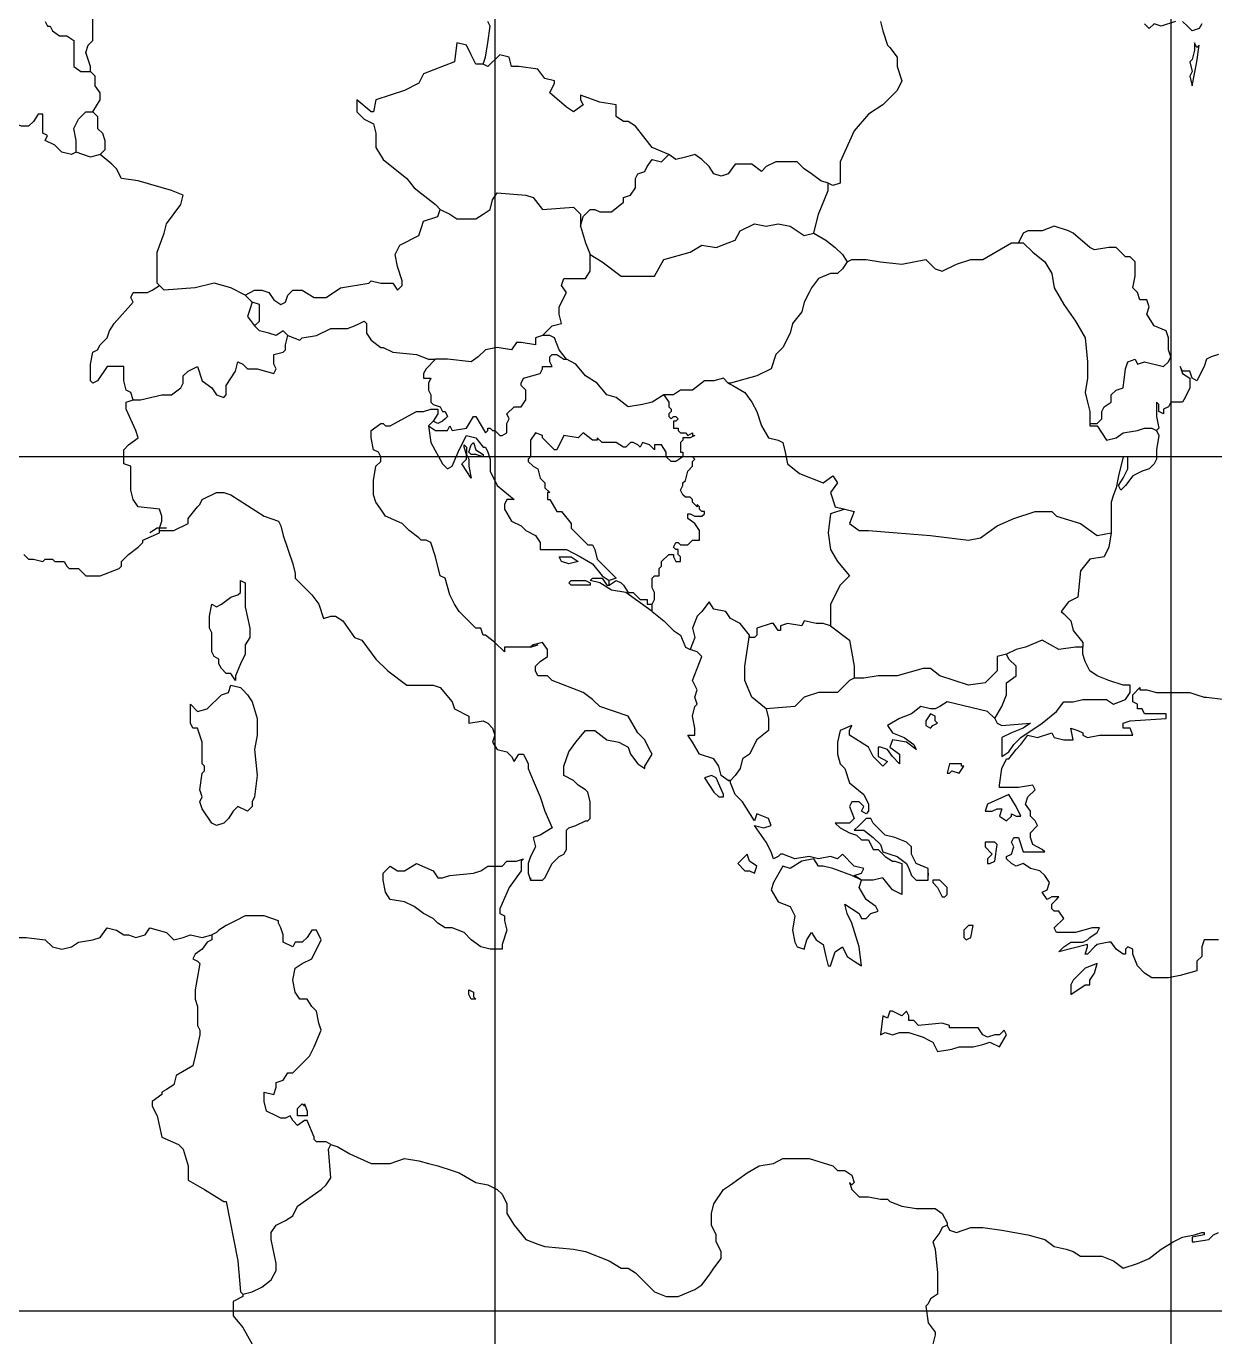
# Model space of a CAD drawing. Header units: millimetres. Extents: x 1844 to 27622, y 2629 to 17869.
# Drawn here: x 15027 to 16850, y 10139 to 12150 of the extents above; entities that cross this region are included whole.
import ezdxf

# ---------------------------------------------------------------- set-up
doc = ezdxf.new("R2010")
doc.units = ezdxf.units.MM
for name, color, linetype in [('COUNTRY', 212, 'Continuous'), ('MINOR_LAKE', 7, 'Continuous'), ('网格线', 251, 'Continuous')]:
    doc.layers.add(name, color=color, linetype=linetype)

msp = doc.modelspace()

# ---------------------------------------------------------------- linework, layer by layer
at = {"layer": 'COUNTRY', "lineweight": -3, "flags": 128}
for points in [[(15056, 12157.1), (15059.7, 12149.8), (15063.3, 12149.8), (15067, 12142.5), (15077.9, 12135.2), (15088.9, 12135.2), (15099.8, 12127.9), (15099.8, 12117), (15099.8, 12102.4), (15099.8, 12087.8), (15110.8, 12080.5), (15125.4, 12080.5), (15125.4, 12087.8), (15118.1, 12109.7), (15121.7, 12120.6), (15129, 12127.9), (15129, 12149.8), (15129, 12168.1)], [(16337, 12157.1), (16340.7, 12142.5), (16348, 12120.6), (16351.6, 12117), (16362.6, 12102.4), (16362.6, 12087.8), (16369.9, 12065.9), (16362.6, 12051.3), (16340.7, 12029.4), (16318.8, 12014.8), (16296.9, 11989.3), (16275, 11941.8), (16275, 11923.6), (16275, 11909), (16264, 11905.3), (16256.7, 11909), (16245.8, 11912.6), (16231.2, 11923.6), (16220.2, 11930.9), (16209.3, 11941.8), (16191, 11941.8), (16176.4, 11941.8), (16161.9, 11934.5), (16154.6, 11927.2), (16140, 11938.2), (16114.4, 11938.2), (16103.5, 11923.6), (16092.5, 11919.9), (16081.6, 11923.6), (16074.3, 11934.5), (16063.3, 11945.5), (16052.4, 11952.8), (16037.8, 11949.1), (16023.2, 11945.5), (16012.2, 11952.8), (15986.7, 11963.7), (15961.1, 11996.6), (15950.2, 12003.9), (15942.9, 12003.9), (15931.9, 12011.2), (15931.9, 12029.4), (15906.4, 12033.1), (15877.2, 12044), (15877.2, 12036.7), (15880.8, 12029.4), (15866.2, 12018.5), (15855.3, 12025.8), (15829.7, 12047.7), (15837, 12062.3), (15837, 12065.9), (15822.4, 12069.6), (15811.5, 12084.2), (15782.3, 12087.8), (15771.3, 12087.8), (15767.7, 12102.4), (15753.1, 12106), (15734.8, 12087.8), (15727.5, 12091.5), (15731.2, 12102.4), (15734.8, 12124.3), (15738.5, 12149.8), (15734.8, 12157.1)], [(16789.6, 12157.1), (16767.7, 12149.8), (16756.7, 12153.5), (16749.4, 12146.2), (16742.1, 12153.5)], [(16829.7, 12153.5), (16826.1, 12146.2), (16815.1, 12142.5), (16807.8, 12149.8), (16800.5, 12157.1)], [(15727.5, 12091.5), (15716.6, 12091.5), (15709.3, 12106), (15702, 12120.6), (15687.4, 12124.3), (15683.7, 12095.1), (15636.3, 12076.9), (15629, 12062.3), (15607.1, 12051.3), (15585.2, 12044), (15563.3, 12036.7), (15559.7, 12018.5), (15556, 12018.5), (15534.1, 12036.7), (15534.1, 12033.1), (15534.1, 12018.5), (15545.1, 12007.5), (15559.7, 12000.2), (15563.3, 11985.6), (15563.3, 11963.7), (15574.3, 11945.5), (15610.8, 11916.3), (15621.7, 11901.7), (15654.6, 11876.1), (15661.9, 11868.8)], [(15103.5, 11956.4), (15096.2, 11952.8), (15081.6, 11956.4), (15070.6, 11967.4), (15056, 11974.7), (15059.7, 11982), (15052.4, 11985.6), (15052.4, 12014.8), (15045.1, 12014.8), (15037.8, 12003.9), (15030.5, 11996.6), (15019.5, 11996.6), (15008.6, 12000.2), (15004.9, 12022.1), (15001.3, 12029.4), (14994, 12036.7), (14979.4, 12044), (14961.1, 12051.3), (14946.5, 12058.6), (14935.6, 12080.5), (14921, 12080.5), (14906.4, 12084.2), (14906.4, 12098.8), (14906.4, 12117)], [(15129, 12018.5), (15140, 12036.7), (15140, 12047.7), (15132.7, 12058.6), (15132.7, 12073.2), (15125.4, 12080.5)], [(15191, 11576.9), (15187.4, 11587.8), (15180.1, 11591.5), (15176.4, 11606), (15176.4, 11627.9), (15172.8, 11627.9), (15150.9, 11627.9), (15136.3, 11606), (15129, 11602.4), (15125.4, 11606), (15125.4, 11631.6), (15129, 11649.8), (15136.3, 11653.5), (15140, 11660.8), (15147.3, 11668.1), (15150.9, 11671.7), (15154.6, 11682.7), (15161.9, 11693.6), (15191, 11726.5), (15187.4, 11733.8), (15191, 11741.1), (15212.9, 11741.1), (15220.2, 11744.7), (15231.2, 11752), (15227.5, 11755.7), (15227.5, 11766.6), (15227.5, 11803.1), (15238.5, 11832.3), (15242.1, 11846.9), (15264, 11876.1), (15267.7, 11890.7), (15249.4, 11898), (15198.3, 11912.6), (15172.8, 11916.3), (15165.5, 11930.9), (15158.2, 11938.2), (15140, 11952.8)], [(15877.2, 11843.3), (15880.8, 11857.9), (15891.8, 11868.8), (15899.1, 11868.8), (15906.4, 11865.2), (15924.6, 11865.2), (15942.9, 11879.8), (15942.9, 11887.1), (15953.8, 11890.7), (15961.1, 11901.7), (15961.1, 11916.3), (15964.8, 11923.6), (15975.7, 11927.2), (15979.4, 11934.5), (15986.7, 11945.5), (16001.3, 11941.8), (16012.2, 11952.8)], [(16234.8, 11832.3), (16242.1, 11861.5), (16256.7, 11898), (16256.7, 11909)], [(15428.3, 11675.4), (15421, 11682.7), (15410, 11675.4), (15399.1, 11679), (15384.5, 11682.7), (15377.2, 11690), (15384.5, 11697.3), (15384.5, 11711.9), (15384.5, 11722.8), (15373.5, 11726.5), (15362.6, 11737.4), (15377.2, 11744.7), (15388.1, 11744.7), (15399.1, 11741.1), (15406.4, 11730.1), (15417.3, 11722.8), (15424.6, 11726.5), (15428.3, 11737.4), (15435.6, 11744.7), (15450.2, 11744.7), (15468.4, 11733.8), (15486.7, 11733.8), (15508.6, 11748.4), (15552.4, 11755.7), (15556, 11759.3), (15570.6, 11755.7), (15588.9, 11755.7), (15596.2, 11744.7), (15603.5, 11752), (15603.5, 11759.3), (15596.2, 11781.2), (15592.5, 11799.5), (15599.8, 11814.1), (15629, 11828.7), (15632.7, 11839.6), (15636.3, 11850.6), (15658.2, 11857.9), (15661.9, 11868.8), (15676.4, 11861.5), (15687.4, 11854.2), (15702, 11854.2), (15716.6, 11854.2), (15727.5, 11861.5), (15738.5, 11868.8), (15742.1, 11883.4), (15749.4, 11894.4), (15793.2, 11890.7), (15804.2, 11887.1), (15818.8, 11868.8), (15866.2, 11872.5), (15877.2, 11861.5), (15877.2, 11843.3), (15884.5, 11817.7), (15891.8, 11799.5)], [(16285.9, 11788.5), (16293.2, 11792.2), (16315.1, 11792.2), (16337, 11788.5), (16369.9, 11784.9), (16388.1, 11788.5), (16406.4, 11792.2), (16421, 11777.6), (16431.9, 11773.9), (16453.8, 11784.9), (16475.7, 11792.2), (16494, 11792.2), (16537.8, 11817.7), (16548.7, 11817.7)], [(15362.6, 11737.4), (15340.7, 11748.4), (15315.1, 11755.7), (15285.9, 11748.4), (15238.5, 11744.7), (15231.2, 11752)], [(15373.5, 11726.5), (15369.9, 11715.5), (15366.2, 11704.6), (15377.2, 11690)], [(15231.2, 11376.1), (15231.2, 11379.8), (15234.8, 11390.7), (15234.8, 11398), (15231.2, 11409), (15198.3, 11412.6), (15191, 11423.6), (15187.4, 11438.2), (15187.4, 11452.8), (15187.4, 11463.7), (15187.4, 11474.7), (15176.4, 11478.3), (15176.4, 11482), (15176.4, 11489.3), (15176.4, 11500.2), (15183.7, 11507.5), (15198.3, 11518.5), (15194.7, 11529.4), (15180.1, 11562.3), (15180.1, 11569.6), (15180.1, 11573.2), (15191, 11576.9), (15202, 11576.9), (15234.8, 11584.2), (15249.4, 11584.2), (15264, 11595.1), (15267.7, 11602.4), (15267.7, 11613.3), (15275, 11620.6), (15289.6, 11627.9), (15296.9, 11606), (15311.5, 11595.1), (15318.8, 11584.2), (15329.7, 11580.5), (15333.4, 11584.2), (15333.4, 11598.8), (15348, 11620.6), (15351.6, 11635.2), (15358.9, 11631.6), (15366.2, 11624.3), (15380.8, 11624.3), (15406.4, 11617), (15410, 11624.3), (15406.4, 11631.6), (15406.4, 11638.9), (15406.4, 11646.2), (15421, 11649.8), (15424.6, 11653.5), (15424.6, 11660.8), (15428.3, 11675.4), (15446.5, 11668.1), (15450.2, 11671.7), (15472.1, 11675.4), (15494, 11686.3), (15519.5, 11686.3), (15530.5, 11690), (15537.8, 11693.6), (15545.1, 11697.3), (15548.7, 11693.6), (15548.7, 11686.3), (15548.7, 11679), (15556, 11668.1), (15570.6, 11657.1), (15574.3, 11657.1), (15588.9, 11649.8), (15625.4, 11646.2), (15643.6, 11638.9), (15654.6, 11638.9), (15640, 11624.3), (15636.3, 11617), (15636.3, 11609.7), (15640, 11609.7), (15647.3, 11609.7), (15643.6, 11602.4), (15643.6, 11591.5), (15647.3, 11584.2), (15647.3, 11573.2), (15650.9, 11569.6), (15661.9, 11565.9), (15665.5, 11558.6), (15669.2, 11558.6), (15672.8, 11551.3), (15669.2, 11547.7), (15665.5, 11544), (15658.2, 11540.4), (15650.9, 11544), (15643.6, 11536.7), (15654.6, 11529.4), (15672.8, 11529.4), (15676.4, 11536.7), (15680.1, 11529.4), (15702, 11533.1), (15712.9, 11551.3), (15716.6, 11551.3), (15731.2, 11525.8), (15734.8, 11529.4), (15734.8, 11533.1), (15738.5, 11533.1), (15742.1, 11529.4), (15745.8, 11529.4), (15753.1, 11522.1), (15756.7, 11522.1), (15764, 11525.8), (15764, 11540.4), (15767.7, 11547.7), (15764, 11555), (15775, 11565.9), (15785.9, 11565.9), (15793.2, 11576.9), (15793.2, 11591.5), (15785.9, 11598.8), (15785.9, 11602.4), (15789.6, 11609.7), (15815.1, 11617), (15818.8, 11624.3), (15818.8, 11627.9), (15826.1, 11627.9), (15833.4, 11627.9), (15829.7, 11635.2), (15829.7, 11642.5), (15833.4, 11646.2), (15840.7, 11646.2), (15851.6, 11638.9), (15855.3, 11638.9)], [(15818.8, 11675.4), (15807.8, 11671.7), (15807.8, 11660.8), (15785.9, 11664.4), (15778.6, 11664.4), (15771.3, 11653.5), (15749.4, 11657.1), (15731.2, 11653.5), (15720.2, 11642.5), (15709.3, 11635.2), (15672.8, 11638.9), (15654.6, 11638.9)], [(16103.5, 11602.4), (16110.8, 11598.8), (16129, 11587.8), (16140, 11573.2), (16147.3, 11558.6), (16154.6, 11536.7), (16165.5, 11518.5), (16180.1, 11514.8), (16187.4, 11511.2), (16191, 11496.6), (16194.7, 11478.3), (16212.9, 11463.7), (16249.4, 11449.1), (16264, 11460.1), (16271.3, 11449.1), (16260.4, 11434.5), (16267.7, 11412.6), (16282.3, 11409), (16260.4, 11401.7), (16256.7, 11372.5), (16260.4, 11346.9), (16271.3, 11328.7), (16289.6, 11306.8), (16275, 11292.2), (16260.4, 11263), (16260.4, 11230.1), (16249.4, 11233.8), (16238.5, 11233.8), (16220.2, 11237.4), (16216.6, 11230.1), (16194.7, 11233.8), (16183.7, 11230.1), (16183.7, 11222.8), (16180.1, 11222.8), (16172.8, 11233.8), (16169.2, 11233.8), (16147.3, 11226.5), (16147.3, 11215.5), (16143.6, 11211.9), (16136.3, 11211.9), (16136.3, 11215.5), (16121.7, 11233.8), (16107.1, 11241.1), (16099.8, 11252), (16081.6, 11255.7), (16074.3, 11266.6), (16063.3, 11252), (16056, 11244.7), (16048.7, 11226.5), (16052.4, 11211.9), (16045.1, 11193.6)], [(16004.9, 11584.2), (16012.2, 11573.2), (16012.2, 11569.6), (16012.2, 11565.9), (16015.9, 11562.3), (16015.9, 11558.6), (16012.2, 11555), (16012.2, 11551.3), (16015.9, 11547.7), (16019.5, 11551.3), (16023.2, 11551.3), (16026.8, 11547.7), (16023.2, 11544), (16019.5, 11544), (16019.5, 11540.4), (16019.5, 11536.7), (16019.5, 11533.1), (16026.8, 11533.1), (16026.8, 11529.4), (16030.5, 11525.8), (16037.8, 11525.8), (16041.4, 11522.1), (16048.7, 11525.8), (16048.7, 11522.1), (16052.4, 11522.1), (16045.1, 11518.5), (16041.4, 11518.5), (16037.8, 11518.5), (16034.1, 11518.5), (16034.1, 11514.8), (16030.5, 11511.2), (16030.5, 11496.6), (16034.1, 11496.6), (16034.1, 11489.3)], [(15921, 11292.2), (15931.9, 11299.5), (15939.2, 11295.8), (15942.9, 11292.2), (15950.2, 11281.2), (15957.5, 11281.2), (15968.4, 11270.3), (15979.4, 11270.3), (15979.4, 11263), (15986.7, 11263), (15990.3, 11270.3), (15990.3, 11277.6), (15990.3, 11281.2), (15986.7, 11288.5), (15986.7, 11292.2), (15986.7, 11303.1), (15990.3, 11306.8), (15997.6, 11306.8), (15997.6, 11310.4), (15997.6, 11317.7), (16001.3, 11321.4), (16001.3, 11328.7), (16012.2, 11339.6), (16019.5, 11339.6), (16019.5, 11336), (16023.2, 11328.7), (16026.8, 11328.7), (16030.5, 11328.7), (16030.5, 11336), (16026.8, 11339.6), (16026.8, 11346.9), (16023.2, 11346.9), (16019.5, 11350.6), (16023.2, 11357.9), (16026.8, 11357.9), (16030.5, 11354.2), (16034.1, 11354.2), (16041.4, 11354.2), (16045.1, 11357.9), (16048.7, 11361.5), (16052.4, 11361.5), (16056, 11361.5), (16059.7, 11361.5), (16059.7, 11365.2), (16059.7, 11376.1), (16052.4, 11387.1), (16041.4, 11394.4), (16041.4, 11398), (16041.4, 11401.7), (16045.1, 11401.7), (16052.4, 11398), (16063.3, 11398), (16067, 11401.7), (16067, 11405.3), (16063.3, 11405.3), (16059.7, 11409), (16059.7, 11412.6), (16056, 11416.3), (16056, 11412.6), (16048.7, 11419.9), (16048.7, 11423.6), (16045.1, 11427.2), (16041.4, 11427.2), (16037.8, 11427.2), (16034.1, 11430.9), (16030.5, 11438.2), (16034.1, 11445.5), (16034.1, 11449.1), (16037.8, 11452.8), (16041.4, 11467.4), (16048.7, 11474.7), (16048.7, 11482), (16052.4, 11485.6), (16048.7, 11489.3), (16034.1, 11489.3), (16023.2, 11482), (16015.9, 11482), (16008.6, 11489.3), (16008.6, 11492.9), (16008.6, 11496.6), (16001.3, 11507.5), (15990.3, 11507.5), (15990.3, 11503.9), (15990.3, 11500.2), (15983, 11507.5), (15972.1, 11511.2), (15968.4, 11503.9), (15964.8, 11507.5), (15957.5, 11511.2), (15953.8, 11511.2), (15946.5, 11503.9), (15942.9, 11503.9), (15931.9, 11511.2), (15928.3, 11511.2), (15910, 11511.2), (15902.7, 11518.5), (15902.7, 11514.8), (15895.4, 11514.8), (15880.8, 11525.8), (15873.5, 11518.5), (15851.6, 11522.1), (15840.7, 11500.2), (15837, 11500.2), (15818.8, 11518.5), (15818.8, 11522.1), (15807.8, 11525.8), (15800.5, 11514.8), (15800.5, 11492.9), (15800.5, 11489.3), (15796.9, 11485.6), (15796.9, 11482), (15804.2, 11474.7), (15811.5, 11471), (15815.1, 11456.4), (15822.4, 11449.1), (15822.4, 11441.8), (15829.7, 11434.5), (15826.1, 11434.5), (15826.1, 11423.6), (15829.7, 11423.6), (15840.7, 11405.3), (15848, 11405.3), (15862.6, 11387.1), (15862.6, 11379.8), (15888.1, 11354.2), (15895.4, 11354.2), (15899.1, 11346.9), (15902.7, 11332.3), (15931.9, 11303.1), (15921, 11299.5)], [(16658.2, 11540.4), (16658.2, 11536.7), (16669.2, 11536.7), (16683.7, 11514.8), (16698.3, 11518.5), (16709.3, 11525.8), (16731.2, 11529.4), (16742.1, 11533.1), (16753.1, 11533.1), (16760.4, 11529.4)], [(16282.3, 11409), (16296.9, 11405.3), (16289.6, 11387.1), (16304.2, 11376.1), (16318.8, 11376.1), (16362.6, 11372.5), (16413.7, 11368.8), (16472.1, 11361.5), (16490.3, 11365.2), (16515.9, 11383.4), (16541.4, 11394.4), (16574.3, 11405.3), (16599.8, 11405.3), (16607.1, 11398), (16643.6, 11387.1), (16669.2, 11368.8), (16691, 11372.5)], [(15986.7, 11252), (15986.7, 11263)], [(16260.4, 11230.1), (16289.6, 11208.2), (16296.9, 11168.1), (16296.9, 11149.8)], [(16161.9, 11102.4), (16140, 11120.6), (16129, 11146.2), (16129, 11168.1), (16136.3, 11215.5)], [(16647.3, 11197.3), (16636.3, 11197.3), (16610.8, 11193.6), (16585.2, 11208.2), (16559.7, 11197.3), (16545.1, 11193.6), (16530.5, 11186.3)], [(16512.2, 11087.8), (16523.2, 11106), (16530.5, 11124.3), (16530.5, 11142.5), (16545.1, 11153.5), (16545.1, 11168.1), (16534.1, 11179), (16530.5, 11186.3), (16515.9, 11182.7), (16515.9, 11160.8), (16497.6, 11142.5), (16472.1, 11138.9), (16428.3, 11153.5), (16413.7, 11164.4), (16402.7, 11164.4), (16362.6, 11153.5), (16333.4, 11153.5), (16311.5, 11149.8), (16296.9, 11149.8), (16289.6, 11146.2), (16271.3, 11127.9), (16242.1, 11127.9), (16220.2, 11120.6), (16205.6, 11106), (16161.9, 11102.4), (16165.5, 11087.8), (16165.5, 11069.6), (16147.3, 11055), (16136.3, 11033.1), (16125.4, 11025.8), (16121.7, 11011.2), (16114.4, 11000.2), (16107.1, 10992.9)], [(15311.5, 10755.7), (15311.5, 10748.4), (15304.2, 10744.7), (15296.9, 10733.8), (15285.9, 10726.5), (15282.3, 10719.2), (15289.6, 10715.5), (15293.2, 10711.9), (15285.9, 10671.7), (15285.9, 10657.1), (15289.6, 10646.2), (15289.6, 10617), (15293.2, 10609.7), (15293.2, 10602.4), (15285.9, 10569.6), (15282.3, 10555), (15256.7, 10540.4), (15253.1, 10525.8), (15242.1, 10518.5), (15234.8, 10514.8), (15234.8, 10511.2), (15220.2, 10500.2), (15220.2, 10492.9), (15227.5, 10478.3), (15234.8, 10445.5), (15260.4, 10434.5), (15267.7, 10427.2), (15275, 10401.7), (15275, 10379.8), (15300.5, 10365.2), (15329.7, 10346.9), (15333.4, 10346.9), (15351.6, 10255.7), (15355.3, 10208.2), (15358.9, 10204.6), (15373.5, 10208.2), (15388.1, 10215.5), (15402.7, 10226.5), (15410, 10241.1), (15410, 10252), (15402.7, 10288.5), (15402.7, 10299.5), (15410, 10310.4), (15424.6, 10317.7), (15435.6, 10325), (15442.9, 10339.6), (15479.4, 10365.2), (15486.7, 10372.5), (15494, 10383.4), (15490.3, 10427.2), (15494, 10434.5)], [(16439.2, 10310.4), (16431.9, 10306.8), (16428.3, 10299.5), (16417.3, 10284.9), (16421, 10273.9), (16424.6, 10237.4), (16424.6, 10215.5), (16424.6, 10204.6), (16413.7, 10197.3), (16410, 10190), (16406.4, 10186.3), (16410, 10160.8), (16421, 10146.2), (16421, 10142.5), (16417.3, 10127.9)], [(15358.9, 10204.6), (15358.9, 10200.9), (15344.3, 10193.6), (15344.3, 10171.7), (15358.9, 10153.5), (15373.5, 10127.9)]]:
    msp.add_lwpolyline(points, dxfattribs=at)
for points in [[(15103.5, 11956.4), (15103.5, 11974.7), (15099.8, 11992.9), (15107.1, 12007.5), (15118.1, 12018.5), (15129, 12018.5), (15136.3, 12011.2), (15136.3, 12003.9), (15136.3, 11992.9), (15143.6, 11985.6), (15147.3, 11974.7), (15147.3, 11960.1), (15140, 11952.8), (15125.4, 11949.1)], [(16004.9, 11584.2), (15986.7, 11573.2), (15972.1, 11569.6), (15950.2, 11565.9), (15931.9, 11580.5), (15917.3, 11584.2), (15902.7, 11602.4), (15884.5, 11613.3), (15869.9, 11631.6), (15855.3, 11638.9), (15844.3, 11653.5), (15837, 11671.7), (15829.7, 11675.4), (15818.8, 11675.4), (15833.4, 11690), (15848, 11693.6), (15844.3, 11708.2), (15844.3, 11719.2), (15855.3, 11741.1), (15848, 11752), (15851.6, 11763), (15884.5, 11763), (15891.8, 11773.9), (15891.8, 11799.5), (15910, 11788.5), (15939.2, 11766.6), (15979.4, 11766.6), (15990.3, 11766.6), (16004.9, 11792.2), (16045.1, 11803.1), (16063.3, 11814.1), (16085.2, 11810.4), (16103.5, 11817.7), (16114.4, 11821.4), (16121.7, 11836), (16143.6, 11846.9), (16161.9, 11843.3), (16180.1, 11846.9), (16198.3, 11843.3), (16220.2, 11828.7), (16234.8, 11832.3), (16253.1, 11821.4), (16267.7, 11810.4), (16278.6, 11799.5), (16285.9, 11788.5), (16278.6, 11777.6), (16271.3, 11770.3), (16260.4, 11770.3), (16242.1, 11763), (16231.2, 11748.4), (16227.5, 11741.1), (16220.2, 11726.5), (16216.6, 11711.9), (16202, 11693.6), (16198.3, 11679), (16187.4, 11657.1), (16176.4, 11646.2), (16169.2, 11624.3), (16147.3, 11613.3), (16107.1, 11602.4), (16103.5, 11602.4), (16096.2, 11609.7), (16081.6, 11606), (16067, 11606), (16048.7, 11591.5), (16030.5, 11591.5), (16019.5, 11584.2)], [(16548.7, 11817.7), (16556, 11817.7), (16570.6, 11803.1), (16588.9, 11788.5), (16599.8, 11770.3), (16603.5, 11748.4), (16618.1, 11722.8), (16636.3, 11697.3), (16650.9, 11671.7), (16654.6, 11635.2), (16654.6, 11609.7), (16650.9, 11587.8), (16654.6, 11573.2), (16658.2, 11558.6), (16658.2, 11540.4), (16669.2, 11540.4), (16676.4, 11547.7), (16676.4, 11558.6), (16680.1, 11565.9), (16691, 11573.2), (16691, 11584.2), (16698.3, 11591.5), (16709.3, 11595.1), (16712.9, 11624.3), (16716.6, 11635.2), (16727.5, 11638.9), (16731.2, 11631.6), (16742.1, 11635.2), (16771.3, 11627.9), (16778.6, 11635.2), (16782.3, 11642.5), (16778.6, 11653.5), (16778.6, 11664.4), (16778.6, 11671.7), (16775, 11682.7), (16756.7, 11690), (16745.8, 11708.2), (16749.4, 11719.2), (16745.8, 11730.1), (16734.8, 11730.1), (16731.2, 11741.1), (16723.9, 11748.4), (16727.5, 11766.6), (16727.5, 11777.6), (16727.5, 11788.5), (16720.2, 11795.8), (16712.9, 11795.8), (16698.3, 11810.4), (16687.4, 11810.4), (16665.5, 11806.8), (16658.2, 11810.4), (16632.7, 11832.3), (16625.4, 11836), (16603.5, 11843.3), (16585.2, 11836), (16574.3, 11836), (16563.3, 11836), (16556, 11832.3)]]:
    msp.add_lwpolyline(points, close=True, dxfattribs=at)
at = {"layer": 'COUNTRY', "linetype": 'Continuous', "lineweight": -3}
for points in [[(16855.3, 11646.2), (16844.3, 11642.5), (16837, 11638.9), (16833.4, 11627.9), (16822.4, 11606), (16815.1, 11609.7), (16811.5, 11620.6), (16800.5, 11620.6), (16796.9, 11627.9), (16800.5, 11617), (16811.5, 11609.7), (16811.5, 11595.1), (16804.2, 11580.5), (16800.5, 11573.2), (16782.3, 11573.2), (16778.6, 11565.9), (16771.3, 11562.3), (16771.3, 11555), (16764, 11558.6), (16764, 11569.6), (16760.4, 11573.2), (16760.4, 11551.3), (16764, 11533.1), (16760.4, 11529.4)], [(15231.2, 11376.1), (15242.1, 11376.1), (15253.1, 11376.1), (15275, 11387.1), (15275, 11394.4), (15289.6, 11412.6), (15293.2, 11416.3), (15296.9, 11423.6), (15318.8, 11434.5), (15329.7, 11434.5), (15340.7, 11430.9), (15391.8, 11398), (15413.7, 11390.7), (15417.3, 11383.4), (15421, 11368.8), (15435.6, 11325), (15439.2, 11310.4), (15439.2, 11303.1), (15464.8, 11277.6), (15475.7, 11263), (15483, 11241.1), (15494, 11244.7), (15501.3, 11244.7), (15512.2, 11237.4), (15530.5, 11211.9), (15541.4, 11208.2), (15563.3, 11179), (15581.6, 11160.8), (15610.8, 11138.9), (15618.1, 11138.9), (15650.9, 11138.9), (15661.9, 11135.2), (15680.1, 11113.3), (15683.7, 11102.4), (15705.6, 11091.5), (15705.6, 11087.8), (15705.6, 11080.5), (15727.5, 11084.2), (15734.8, 11080.5), (15742.1, 11073.2), (15745.8, 11062.3), (15742.1, 11051.3), (15749.4, 11040.4), (15764, 11036.7), (15771.3, 11029.4), (15775, 11022.1), (15782.3, 11033.1), (15789.6, 11033.1), (15796.9, 11018.5), (15796.9, 11011.2), (15804.2, 10992.9), (15815.1, 10967.4), (15822.4, 10945.5), (15833.4, 10919.9), (15815.1, 10909), (15804.2, 10905.3), (15807.8, 10890.7), (15800.5, 10876.1), (15796.9, 10865.2), (15796.9, 10850.6), (15800.5, 10839.6), (15800.5, 10843.3), (15800.5, 10839.6), (15807.8, 10839.6), (15818.8, 10839.6), (15822.4, 10843.3), (15833.4, 10865.2), (15837, 10868.8), (15844.3, 10876.1), (15851.6, 10879.8), (15855.3, 10887.1), (15855.3, 10916.3), (15858.9, 10919.9), (15869.9, 10923.6), (15884.5, 10930.9), (15888.1, 10930.9), (15891.8, 10934.5), (15891.8, 10952.8), (15891.8, 10960.1), (15888.1, 10974.7), (15884.5, 10978.3), (15873.5, 10985.6), (15866.2, 10992.9), (15851.6, 11000.2), (15851.6, 11014.8), (15858.9, 11036.7), (15869.9, 11051.3), (15884.5, 11069.6), (15899.1, 11069.6), (15917.3, 11055), (15935.6, 11051.3), (15950.2, 11044), (15953.8, 11033.1), (15964.8, 11018.5), (15975.7, 11011.2), (15975.7, 11014.8), (15986.7, 11033.1), (15983, 11040.4), (15975.7, 11055), (15964.8, 11065.9), (15950.2, 11091.5), (15906.4, 11106), (15895.4, 11117), (15880.8, 11127.9), (15833.4, 11146.2), (15826.1, 11153.5), (15818.8, 11153.5), (15811.5, 11153.5), (15807.8, 11160.8), (15807.8, 11168.1), (15815.1, 11175.4), (15826.1, 11182.7), (15826.1, 11193.6), (15818.8, 11204.6), (15804.2, 11200.9), (15800.5, 11197.3), (15811.5, 11200.9), (15800.5, 11197.3), (15760.4, 11197.3), (15760.4, 11190), (15745.8, 11204.6), (15731.2, 11215.5), (15727.5, 11215.5), (15723.9, 11226.5), (15716.6, 11226.5), (15691, 11252), (15683.7, 11263), (15676.4, 11277.6), (15669.2, 11303.1), (15661.9, 11306.8), (15654.6, 11336), (15647.3, 11357.9), (15640, 11361.5), (15632.7, 11361.5), (15629, 11365.2), (15614.4, 11376.1), (15603.5, 11387.1), (15577.9, 11398), (15570.6, 11409), (15563.3, 11419.9), (15559.7, 11430.9), (15559.7, 11452.8), (15563.3, 11474.7), (15570.6, 11482), (15570.6, 11489.3), (15567, 11496.6), (15559.7, 11500.2), (15556, 11518.5), (15556, 11529.4), (15570.6, 11540.4), (15574.3, 11540.4), (15577.9, 11536.7), (15585.2, 11536.7), (15625.4, 11558.6), (15636.3, 11558.6), (15647.3, 11562.3), (15658.2, 11562.3), (15658.2, 11555), (15650.9, 11544), (15650.9, 11544)], [(15643.6, 11536.7), (15647.3, 11511.2), (15665.5, 11478.3), (15672.8, 11471), (15680.1, 11474.7), (15691, 11500.2), (15702, 11522.1), (15716.6, 11518.5), (15727.5, 11503.9), (15731.2, 11503.9), (15734.8, 11496.6), (15738.5, 11485.6), (15738.5, 11467.4), (15749.4, 11445.5), (15775, 11423.6), (15764, 11423.6), (15760.4, 11416.3), (15760.4, 11409), (15771.3, 11390.7), (15785.9, 11383.4), (15793.2, 11376.1), (15807.8, 11368.8), (15815.1, 11357.9), (15815.1, 11346.9), (15837, 11346.9), (15855.3, 11346.9), (15877.2, 11336), (15895.4, 11325), (15910, 11306.8), (15921, 11299.5)], [(16760.4, 11529.4), (16764, 11522.1), (16760.4, 11500.2), (16760.4, 11485.6), (16756.7, 11478.3), (16749.4, 11471), (16738.5, 11467.4), (16723.9, 11460.1), (16712.9, 11445.5), (16705.6, 11438.2), (16702, 11445.5), (16709.3, 11456.4), (16716.6, 11471), (16716.6, 11489.3), (16709.3, 11489.3), (16702, 11460.1), (16698.3, 11441.8), (16694.7, 11430.9), (16691, 11419.9), (16691, 11394.4), (16691, 11387.1), (16691, 11372.5)], [(15698.3, 11503.9), (15698.3, 11507.5), (15698.3, 11507.5), (15702, 11503.9), (15702, 11492.9), (15705.6, 11485.6), (15705.6, 11474.7), (15709.3, 11456.4), (15694.7, 11478.3), (15694.7, 11478.3), (15702, 11485.6), (15702, 11492.9), (15698.3, 11503.9)], [(15712.9, 11511.2), (15716.6, 11500.2), (15727.5, 11492.9), (15727.5, 11489.3), (15716.6, 11492.9), (15709.3, 11492.9), (15705.6, 11496.6), (15709.3, 11507.5), (15712.9, 11511.2)], [(15242.1, 11379.8), (15231.2, 11379.8), (15227.5, 11379.8), (15216.6, 11372.5)], [(15023.2, 11339.6), (15026.8, 11336), (15030.5, 11332.3), (15037.8, 11332.3), (15052.4, 11328.7), (15056, 11332.3), (15067, 11332.3), (15070.6, 11328.7), (15077.9, 11328.7), (15085.2, 11328.7), (15088.9, 11321.4), (15092.5, 11317.7), (15107.1, 11317.7), (15118.1, 11306.8), (15140, 11306.8), (15169.2, 11317.7), (15172.8, 11321.4), (15172.8, 11328.7), (15183.7, 11339.6), (15198.3, 11350.6), (15205.6, 11357.9), (15205.6, 11361.5), (15231.2, 11372.5), (15231.2, 11376.1)], [(16691, 11372.5), (16687.4, 11350.6), (16680.1, 11336), (16658.2, 11332.3), (16643.6, 11314.1), (16640, 11273.9), (16632.7, 11270.3), (16625.4, 11266.6), (16614.4, 11252), (16618.1, 11248.4), (16621.7, 11244.7), (16629, 11237.4), (16632.7, 11222.8), (16647.3, 11204.6), (16647.3, 11197.3)], [(15844.3, 11336), (15848, 11336), (15862.6, 11336), (15873.5, 11328.7), (15873.5, 11328.7), (15873.5, 11328.7), (15858.9, 11325), (15848, 11328.7), (15844.3, 11336)], [(15355.3, 11299.5), (15362.6, 11295.8), (15362.6, 11259.3), (15369.9, 11226.5), (15369.9, 11211.9), (15362.6, 11200.9), (15362.6, 11186.3), (15355.3, 11171.7), (15348, 11153.5), (15348, 11146.2), (15340.7, 11157.1), (15333.4, 11157.1), (15326.1, 11164.4), (15322.4, 11171.7), (15322.4, 11179), (15315.1, 11182.7), (15311.5, 11190), (15311.5, 11219.2), (15307.8, 11226.5), (15307.8, 11244.7), (15311.5, 11263), (15318.8, 11259.3), (15326.1, 11263), (15340.7, 11273.9), (15351.6, 11277.6), (15355.3, 11281.2), (15355.3, 11299.5)], [(15858.9, 11295.8), (15862.6, 11299.5), (15884.5, 11299.5), (15891.8, 11295.8), (15891.8, 11292.2), (15862.6, 11292.2), (15858.9, 11295.8)], [(15986.7, 11252), (15946.5, 11281.2), (15924.6, 11284.9), (15906.4, 11295.8), (15891.8, 11299.5), (15895.4, 11303.1), (15910, 11303.1), (15917.3, 11292.2), (15921, 11292.2)], [(15921, 11292.2), (15921, 11299.5)], [(15986.7, 11252), (16004.9, 11237.4), (16019.5, 11222.8), (16030.5, 11215.5), (16037.8, 11197.3), (16045.1, 11193.6)], [(16103.5, 10992.9), (16092.5, 11000.2), (16088.9, 11014.8), (16081.6, 11025.8), (16059.7, 11033.1), (16048.7, 11051.3), (16041.4, 11062.3), (16052.4, 11062.3), (16052.4, 11073.2), (16048.7, 11091.5), (16052.4, 11106), (16056, 11109.7), (16052.4, 11120.6), (16056, 11131.6), (16048.7, 11146.2), (16063.3, 11182.7), (16056, 11190), (16045.1, 11193.6)], [(16512.2, 11087.8), (16515.9, 11080.5), (16523.2, 11076.9), (16567, 11080.5), (16556, 11073.2), (16537.8, 11065.9), (16523.2, 11058.6), (16523.2, 11047.7), (16523.2, 11029.4), (16534.1, 11036.7), (16541.4, 11047.7), (16552.4, 11058.6), (16585.2, 11080.5), (16607.1, 11098.8), (16618.1, 11113.3), (16632.7, 11113.3), (16647.3, 11117), (16669.2, 11117), (16683.7, 11117), (16694.7, 11109.7), (16712.9, 11117), (16720.2, 11127.9), (16720.2, 11138.9), (16709.3, 11138.9), (16687.4, 11146.2), (16669.2, 11153.5), (16658.2, 11160.8), (16650.9, 11175.4), (16647.3, 11186.3), (16647.3, 11197.3)], [(15340.7, 11138.9), (15355.3, 11135.2), (15358.9, 11131.6), (15366.2, 11124.3), (15373.5, 11113.3), (15380.8, 11087.8), (15380.8, 11062.3), (15377.2, 11040.4), (15380.8, 11000.2), (15377.2, 10967.4), (15373.5, 10960.1), (15373.5, 10952.8), (15366.2, 10945.5), (15351.6, 10952.8), (15344.3, 10945.5), (15337, 10934.5), (15329.7, 10927.2), (15318.8, 10923.6), (15311.5, 10927.2), (15296.9, 10949.1), (15293.2, 10960.1), (15296.9, 10967.4), (15293.2, 10978.3), (15296.9, 11003.9), (15300.5, 11007.5), (15300.5, 11014.8), (15296.9, 11018.5), (15296.9, 11029.4), (15296.9, 11040.4), (15296.9, 11051.3), (15293.2, 11062.3), (15289.6, 11073.2), (15289.6, 11073.2), (15282.3, 11073.2), (15278.6, 11080.5), (15278.6, 11109.7), (15278.6, 11109.7), (15289.6, 11098.8), (15304.2, 11102.4), (15326.1, 11124.3), (15337, 11127.9), (15340.7, 11138.9)], [(16855.3, 10748.4), (16844.3, 10748.4), (16833.4, 10748.4), (16829.7, 10737.4), (16829.7, 10722.8), (16822.4, 10715.5), (16822.4, 10700.9), (16796.9, 10693.6), (16778.6, 10690), (16764, 10690), (16753.1, 10690), (16742.1, 10697.3), (16731.2, 10708.2), (16723.9, 10726.5), (16723.9, 10733.8), (16716.6, 10737.4), (16712.9, 10733.8), (16712.9, 10726.5), (16709.3, 10726.5), (16698.3, 10733.8), (16691, 10744.7), (16687.4, 10744.7), (16669.2, 10741.1), (16665.5, 10737.4), (16654.6, 10726.5), (16650.9, 10726.5), (16654.6, 10737.4), (16654.6, 10741.1), (16610.8, 10730.1), (16618.1, 10737.4), (16629, 10744.7), (16647.3, 10744.7), (16654.6, 10748.4), (16658.2, 10752), (16669.2, 10759.3), (16672.8, 10766.6), (16661.9, 10766.6), (16636.3, 10759.3), (16607.1, 10759.3), (16603.5, 10766.6), (16618.1, 10781.2), (16610.8, 10792.2), (16603.5, 10792.2), (16599.8, 10795.8), (16599.8, 10803.1), (16607.1, 10810.4), (16610.8, 10814.1), (16599.8, 10814.1), (16592.5, 10810.4), (16585.2, 10821.4), (16592.5, 10825), (16596.2, 10836), (16588.9, 10846.9), (16581.6, 10854.2), (16567, 10857.9), (16556, 10865.2), (16545.1, 10861.5), (16537.8, 10865.2), (16530.5, 10872.5), (16530.5, 10876.1), (16537.8, 10879.8), (16541.4, 10890.7), (16537.8, 10898), (16541.4, 10905.3), (16548.7, 10905.3), (16556, 10883.4), (16563.3, 10883.4), (16574.3, 10883.4), (16588.9, 10883.4), (16585.2, 10887.1), (16570.6, 10894.4), (16567, 10905.3), (16567, 10912.6), (16577.9, 10923.6), (16574.3, 10930.9), (16567, 10938.2), (16567, 10945.5), (16559.7, 10956.4), (16563.3, 10967.4), (16574.3, 10978.3), (16570.6, 10985.6), (16548.7, 10982), (16519.5, 10982), (16519.5, 10985.6), (16523.2, 11011.2), (16530.5, 11025.8), (16534.1, 11025.8), (16545.1, 11040.4), (16552.4, 11047.7), (16563.3, 11062.3), (16577.9, 11058.6), (16599.8, 11065.9), (16603.5, 11058.6), (16618.1, 11055), (16632.7, 11055), (16629, 11073.2), (16640, 11069.6), (16647.3, 11065.9), (16647.3, 11062.3), (16654.6, 11058.6), (16672.8, 11062.3), (16705.6, 11062.3), (16723.9, 11062.3), (16720.2, 11073.2), (16709.3, 11073.2), (16709.3, 11080.5), (16720.2, 11084.2), (16775, 11087.8), (16775, 11095.1), (16764, 11095.1), (16756.7, 11095.1), (16742.1, 11095.1), (16738.5, 11102.4), (16731.2, 11102.4), (16731.2, 11109.7), (16723.9, 11113.3), (16723.9, 11124.3), (16734.8, 11135.2), (16734.8, 11131.6), (16745.8, 11131.6), (16760.4, 11127.9), (16811.5, 11127.9), (16822.4, 11124.3), (16833.4, 11120.6), (16837, 11120.6), (16866.2, 11117)], [(16512.2, 11087.8), (16501.3, 11098.8), (16439.2, 11113.3), (16428.3, 11106), (16421, 11102.4), (16413.7, 11102.4), (16399.1, 11106), (16384.5, 11095.1), (16366.2, 11087.8), (16348, 11076.9), (16355.3, 11065.9), (16373.5, 11058.6), (16388.1, 11047.7), (16391.8, 11040.4), (16377.2, 11051.3), (16355.3, 11055), (16351.6, 11044), (16366.2, 11033.1), (16366.2, 11018.5), (16355.3, 11029.4), (16348, 11040.4), (16337, 11044), (16333.4, 11044), (16333.4, 11029.4), (16348, 11022.1), (16340.7, 11014.8), (16326.1, 11029.4), (16318.8, 11044), (16289.6, 11062.3), (16289.6, 11069.6), (16293.2, 11076.9), (16275, 11069.6), (16271.3, 11051.3), (16271.3, 11033.1), (16275, 11018.5), (16282.3, 11011.2), (16289.6, 10989.3), (16311.5, 10971), (16318.8, 10956.4), (16318.8, 10945.5), (16315.1, 10941.8), (16307.8, 10945.5), (16311.5, 10952.8), (16304.2, 10960.1), (16293.2, 10960.1), (16289.6, 10952.8), (16296.9, 10934.5), (16293.2, 10930.9), (16289.6, 10927.2), (16282.3, 10927.2), (16267.7, 10927.2), (16275, 10919.9), (16289.6, 10912.6), (16300.5, 10909), (16307.8, 10901.7), (16318.8, 10901.7), (16326.1, 10887.1), (16333.4, 10887.1), (16344.3, 10876.1), (16355.3, 10868.8), (16358.9, 10868.8), (16369.9, 10865.2), (16369.9, 10817.7), (16355.3, 10825), (16340.7, 10843.3), (16326.1, 10839.6), (16307.8, 10839.6), (16296.9, 10846.9), (16307.8, 10850.6), (16311.5, 10857.9), (16296.9, 10861.5), (16278.6, 10879.8), (16271.3, 10872.5), (16260.4, 10876.1), (16242.1, 10872.5), (16227.5, 10876.1), (16205.6, 10872.5), (16187.4, 10879.8), (16183.7, 10879.8), (16180.1, 10876.1), (16172.8, 10872.5), (16169.2, 10883.4), (16161.9, 10898), (16143.6, 10923.6), (16158.2, 10919.9), (16169.2, 10923.6), (16165.5, 10934.5), (16147.3, 10941.8), (16143.6, 10930.9), (16125.4, 10960.1), (16114.4, 10971), (16107.1, 10989.3), (16107.1, 10992.9), (16103.5, 10992.9), (16107.1, 10992.9)], [(16417.3, 11076.9), (16424.6, 11080.5), (16421, 11084.2), (16421, 11091.5), (16413.7, 11095.1), (16406.4, 11084.2), (16406.4, 11076.9), (16413.7, 11073.2), (16417.3, 11076.9)], [(16464.8, 11014.8), (16461.1, 11014.8), (16461.1, 11018.5), (16453.8, 11018.5), (16442.9, 11018.5), (16439.2, 11003.9), (16442.9, 11003.9), (16446.5, 11007.5), (16457.5, 11003.9), (16464.8, 11014.8)], [(16096.2, 10967.4), (16096.2, 10971), (16085.2, 10996.6), (16077.9, 11000.2), (16067, 10996.6), (16081.6, 10974.7), (16088.9, 10967.4), (16096.2, 10967.4)], [(16545.1, 10938.2), (16552.4, 10938.2), (16545.1, 10952.8), (16534.1, 10971), (16501.3, 10956.4), (16497.6, 10945.5), (16508.6, 10945.5), (16515.9, 10949.1), (16523.2, 10949.1), (16519.5, 10938.2), (16530.5, 10930.9), (16537.8, 10938.2), (16537.8, 10941.8), (16545.1, 10938.2)], [(16410, 10850.6), (16410, 10846.9), (16410, 10857.9), (16391.8, 10865.2), (16384.5, 10879.8), (16384.5, 10890.7), (16377.2, 10898), (16358.9, 10905.3), (16344.3, 10909), (16326.1, 10927.2), (16322.4, 10934.5), (16315.1, 10934.5), (16304.2, 10923.6), (16296.9, 10916.3), (16311.5, 10916.3), (16326.1, 10905.3), (16337, 10894.4), (16340.7, 10883.4), (16351.6, 10879.8), (16362.6, 10876.1), (16377.2, 10865.2), (16380.8, 10857.9), (16384.5, 10846.9), (16391.8, 10839.6), (16410, 10839.6), (16410, 10850.6)], [(16504.9, 10865.2), (16512.2, 10868.8), (16515.9, 10894.4), (16512.2, 10898), (16497.6, 10898), (16497.6, 10890.7), (16508.6, 10879.8), (16501.3, 10872.5), (16501.3, 10865.2), (16504.9, 10865.2)], [(16143.6, 10850.6), (16147.3, 10861.5), (16136.3, 10868.8), (16132.7, 10879.8), (16129, 10876.1), (16118.1, 10865.2), (16129, 10854.2), (16136.3, 10854.2), (16143.6, 10850.6)], [(15789.6, 10872.5), (15785.9, 10868.8), (15785.9, 10868.8), (15785.9, 10854.2), (15767.7, 10828.7), (15753.1, 10795.8), (15753.1, 10788.5), (15760.4, 10784.9), (15760.4, 10777.6), (15764, 10763), (15756.7, 10741.1), (15756.7, 10733.8), (15738.5, 10733.8), (15723.9, 10737.4), (15709.3, 10748.4), (15698.3, 10759.3), (15680.1, 10766.6), (15669.2, 10766.6), (15658.2, 10773.9), (15650.9, 10781.2), (15636.3, 10788.5), (15621.7, 10799.5), (15607.1, 10806.8), (15585.2, 10810.4), (15577.9, 10821.4), (15574.3, 10839.6), (15574.3, 10850.6), (15577.9, 10854.2), (15581.6, 10857.9), (15585.2, 10861.5), (15596.2, 10854.2), (15607.1, 10854.2), (15625.4, 10865.2), (15650.9, 10854.2), (15658.2, 10843.3), (15665.5, 10843.3), (15676.4, 10846.9), (15712.9, 10850.6), (15723.9, 10854.2), (15734.8, 10861.5), (15756.7, 10861.5), (15764, 10868.8), (15778.6, 10868.8), (15789.6, 10872.5)], [(16234.8, 10872.5), (16216.6, 10868.8), (16198.3, 10857.9), (16187.4, 10861.5), (16172.8, 10836), (16169.2, 10825), (16180.1, 10806.8), (16198.3, 10799.5), (16205.6, 10784.9), (16202, 10763), (16205.6, 10744.7), (16209.3, 10737.4), (16220.2, 10733.8), (16223.9, 10748.4), (16231.2, 10759.3), (16238.5, 10748.4), (16249.4, 10741.1), (16253.1, 10722.8), (16256.7, 10708.2), (16260.4, 10708.2), (16267.7, 10730.1), (16278.6, 10737.4), (16285.9, 10722.8), (16296.9, 10715.5), (16307.8, 10708.2), (16304.2, 10737.4), (16293.2, 10773.9), (16285.9, 10788.5), (16282.3, 10803.1), (16304.2, 10788.5), (16307.8, 10781.2), (16315.1, 10781.2), (16322.4, 10788.5), (16333.4, 10792.2), (16329.7, 10799.5), (16315.1, 10810.4), (16304.2, 10828.7), (16307.8, 10839.6), (16293.2, 10846.9), (16264, 10857.9), (16249.4, 10861.5), (16242.1, 10861.5), (16234.8, 10872.5)], [(16435.6, 10814.1), (16439.2, 10817.7), (16439.2, 10828.7), (16435.6, 10832.3), (16428.3, 10839.6), (16417.3, 10839.6), (16417.3, 10836), (16424.6, 10828.7), (16431.9, 10814.1), (16435.6, 10814.1)], [(15494, 10434.5), (15486.7, 10438.2), (15483, 10438.2), (15472.1, 10438.2), (15468.4, 10441.8), (15468.4, 10445.5), (15457.5, 10471), (15453.8, 10471), (15442.9, 10463.7), (15435.6, 10471), (15431.9, 10478.3), (15424.6, 10474.7), (15417.3, 10474.7), (15410, 10478.3), (15395.4, 10485.6), (15391.8, 10500.2), (15391.8, 10514.8), (15406.4, 10511.2), (15410, 10522.1), (15410, 10529.4), (15421, 10533.1), (15428.3, 10544), (15435.6, 10544), (15450.2, 10558.6), (15461.1, 10569.6), (15468.4, 10584.2), (15479.4, 10609.7), (15475.7, 10620.6), (15472.1, 10638.9), (15464.8, 10646.2), (15457.5, 10657.1), (15446.5, 10657.1), (15439.2, 10668.1), (15435.6, 10686.3), (15439.2, 10704.6), (15450.2, 10711.9), (15464.8, 10719.2), (15479.4, 10748.4), (15472.1, 10763), (15464.8, 10763), (15457.5, 10752), (15450.2, 10744.7), (15439.2, 10744.7), (15435.6, 10737.4), (15421, 10744.7), (15421, 10755.7), (15417.3, 10766.6), (15413.7, 10773.9), (15413.7, 10777.6), (15391.8, 10784.9), (15380.8, 10784.9), (15362.6, 10784.9), (15348, 10777.6), (15333.4, 10770.3), (15322.4, 10763), (15318.8, 10759.3), (15311.5, 10755.7)], [(15008.6, 10752), (15026.8, 10752), (15056, 10748.4), (15067, 10737.4), (15081.6, 10733.8), (15096.2, 10737.4), (15107.1, 10744.7), (15129, 10748.4), (15140, 10752), (15150.9, 10766.6), (15165.5, 10763), (15176.4, 10755.7), (15183.7, 10755.7), (15194.7, 10752), (15209.3, 10755.7), (15216.6, 10766.6), (15242.1, 10759.3), (15253.1, 10748.4), (15267.7, 10752), (15278.6, 10755.7), (15296.9, 10752), (15311.5, 10755.7)], [(16468.4, 10748.4), (16475.7, 10752), (16479.4, 10770.3), (16472.1, 10770.3), (16464.8, 10763), (16464.8, 10752), (16468.4, 10748.4)], [(16650.9, 10679), (16658.2, 10679), (16658.2, 10686.3), (16665.5, 10697.3), (16669.2, 10711.9), (16650.9, 10704.6), (16632.7, 10686.3), (16629, 10679), (16629, 10664.4), (16650.9, 10679)], [(15705.6, 10668.1), (15705.6, 10671.7), (15712.9, 10668.1), (15712.9, 10660.8), (15716.6, 10657.1), (15716.6, 10657.1), (15709.3, 10657.1), (15705.6, 10664.4), (15705.6, 10668.1)], [(16442.9, 10617), (16431.9, 10620.6), (16395.4, 10617), (16388.1, 10624.3), (16380.8, 10624.3), (16380.8, 10631.6), (16377.2, 10638.9), (16369.9, 10631.6), (16355.3, 10638.9), (16351.6, 10638.9), (16348, 10627.9), (16340.7, 10631.6), (16337, 10602.4), (16344.3, 10606), (16355.3, 10602.4), (16366.2, 10606), (16380.8, 10606), (16402.7, 10598.8), (16410, 10595.1), (16417.3, 10591.5), (16424.6, 10576.9), (16446.5, 10580.5), (16457.5, 10584.2), (16468.4, 10584.2), (16479.4, 10584.2), (16494, 10587.8), (16504.9, 10591.5), (16519.5, 10584.2), (16530.5, 10602.4), (16526.8, 10609.7), (16519.5, 10602.4), (16512.2, 10602.4), (16501.3, 10598.8), (16494, 10602.4), (16486.7, 10613.3), (16472.1, 10613.3), (16450.2, 10613.3), (16442.9, 10613.3), (16442.9, 10617)], [(15453.8, 10492.9), (15453.8, 10496.6), (15457.5, 10485.6), (15457.5, 10478.3), (15442.9, 10478.3), (15442.9, 10489.3), (15450.2, 10496.6), (15453.8, 10492.9)], [(15494, 10434.5), (15504.9, 10430.9), (15523.2, 10419.9), (15556, 10405.3), (15585.2, 10405.3), (15607.1, 10412.6), (15629, 10409), (15643.6, 10405.3), (15658.2, 10401.7), (15680.1, 10394.4), (15691, 10390.7), (15716.6, 10376.1), (15734.8, 10372.5), (15749.4, 10365.2), (15756.7, 10357.9), (15764, 10343.3), (15764, 10328.7), (15775, 10310.4), (15793.2, 10288.5), (15811.5, 10281.2), (15822.4, 10277.6), (15866.2, 10273.9), (15884.5, 10270.3), (15921, 10255.7), (15939.2, 10244.7), (15950.2, 10244.7), (15961.1, 10237.4), (15968.4, 10230.1), (15990.3, 10208.2), (16008.6, 10200.9), (16026.8, 10200.9), (16052.4, 10211.9), (16063.3, 10219.2), (16074.3, 10233.8), (16081.6, 10244.7), (16092.5, 10259.3), (16092.5, 10270.3), (16085.2, 10284.9), (16085.2, 10295.8), (16077.9, 10310.4), (16077.9, 10328.7), (16081.6, 10343.3), (16096.2, 10365.2), (16107.1, 10372.5), (16132.7, 10390.7), (16150.9, 10401.7), (16172.8, 10405.3), (16187.4, 10412.6), (16227.5, 10412.6), (16264, 10401.7), (16271.3, 10394.4), (16282.3, 10394.4), (16293.2, 10387.1), (16296.9, 10376.1), (16293.2, 10372.5), (16289.6, 10376.1), (16293.2, 10365.2), (16304.2, 10354.2), (16311.5, 10354.2), (16318.8, 10354.2), (16337, 10350.6), (16348, 10350.6), (16351.6, 10346.9), (16369.9, 10339.6), (16391.8, 10336), (16421, 10336), (16431.9, 10328.7), (16439.2, 10314.1), (16439.2, 10310.4)], [(16439.2, 10310.4), (16442.9, 10303.1), (16453.8, 10299.5), (16475.7, 10306.8), (16494, 10306.8), (16523.2, 10303.1), (16563.3, 10295.8), (16588.9, 10288.5), (16603.5, 10277.6), (16621.7, 10273.9), (16632.7, 10270.3), (16643.6, 10263), (16661.9, 10263), (16676.4, 10263), (16694.7, 10255.7), (16709.3, 10244.7), (16731.2, 10252), (16749.4, 10259.3), (16767.7, 10273.9), (16785.9, 10284.9), (16800.5, 10292.2), (16818.8, 10295.8), (16829.7, 10299.5), (16833.4, 10299.5), (16833.4, 10295.8), (16815.1, 10292.2), (16815.1, 10284.9), (16818.8, 10284.9), (16840.7, 10288.5), (16848, 10295.8), (16855.3, 10299.5)]]:
    msp.add_lwpolyline(points, dxfattribs=at)
at = {"layer": 'MINOR_LAKE', "linetype": 'Continuous', "lineweight": -3}
msp.add_lwpolyline([(16822.4, 12117), (16818.8, 12124.3), (16818.8, 12113.3), (16815.1, 12098.8), (16811.5, 12095.1), (16815.1, 12080.5), (16811.5, 12073.2), (16815.1, 12058.6), (16822.4, 12095.1), (16826.1, 12120.6), (16822.4, 12117)], dxfattribs=at)
at = {"layer": '网格线', "linetype": 'Continuous'}
for points in [[(15745.8, 17638.9), (15745.8, 2828.7)], [(16782.3, 17638.9), (16782.3, 2828.7)], [(27147.3, 11489.3), (2271.3, 11489.3)], [(2271.3, 10179), (27147.3, 10179)]]:
    msp.add_lwpolyline(points, dxfattribs=at)

doc.saveas('drawing.dxf')
